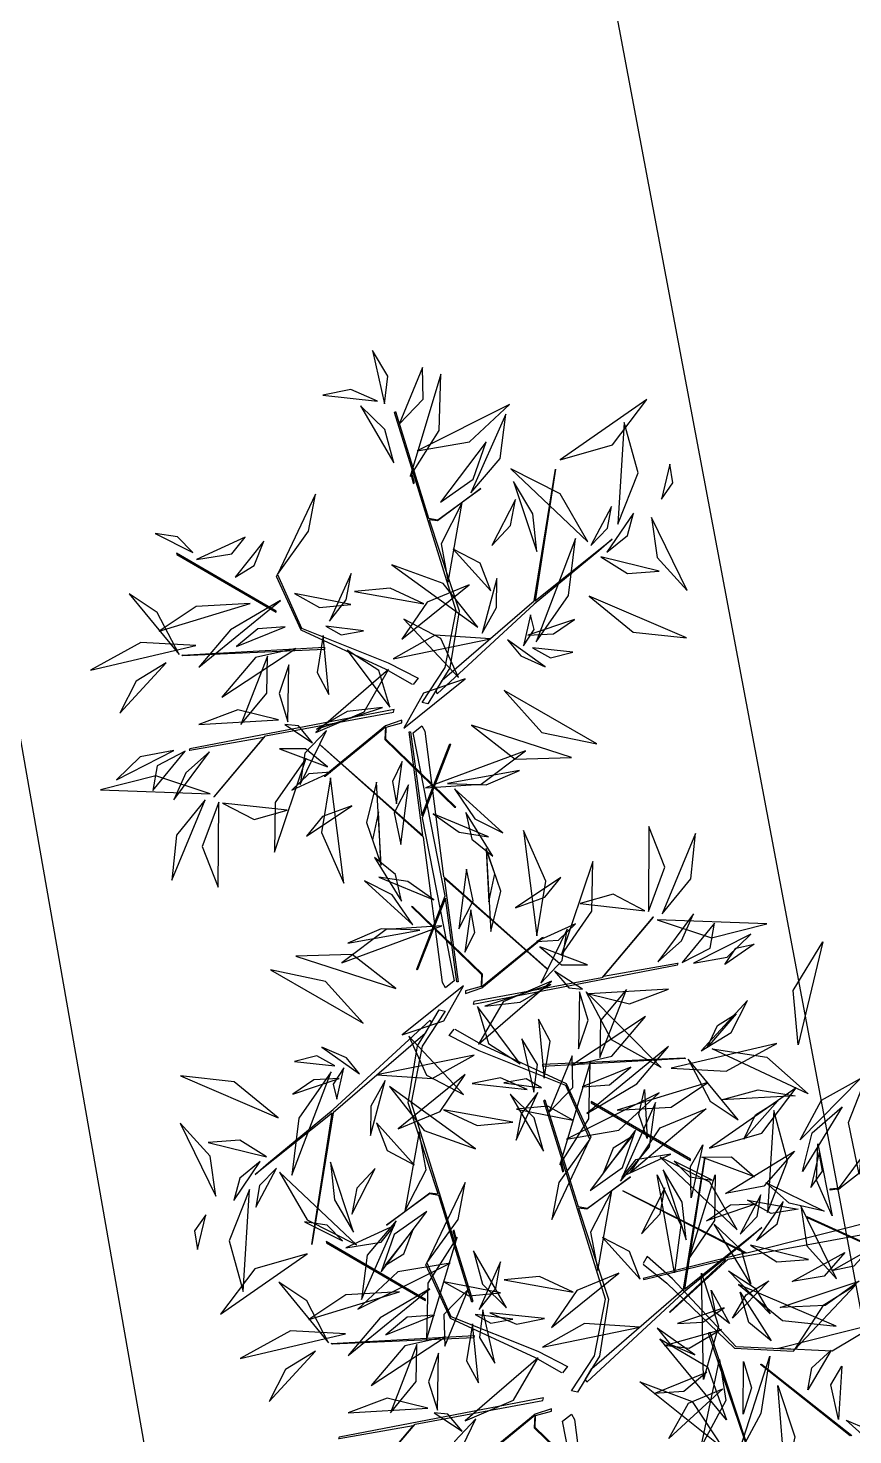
# Model space of a CAD drawing. Header units: centimetres. Extents: x 197412 to 267601, y -375791 to -305433.
# Drawn here: x 202005 to 203506, y -330921 to -328362 of the extents above; entities that cross this region are included whole.
import ezdxf

# ---------------------------------------------------------------- set-up
doc = ezdxf.new("R2010")
doc.units = ezdxf.units.CM
doc.layers.add('3-BAT C-Niveau 0', color=250, linetype='Continuous')

# ---------------------------------------------------------------- blocks, each defined once
blk = doc.blocks.new('Groupe-252-1')
at = {"linetype": 'Continuous', "flags": 128}
for points in [[(12028.05, -45758.34), (12032.22, -45751.97), (12034.22, -45741.69), (12023, -45705.59), (12023.17, -45705.38), (12029.21, -45724.83), (12030.92, -45725.11), (12038.73, -45719.42), (12030.83, -45725.27), (12029.32, -45725.12), (12034.76, -45741.64), (12033.09, -45752.04), (12031.7, -45754.26), (12048.4, -45739.82), (12052.29, -45715.88), (12048.6, -45739.82), (12062.62, -45728.63), (12060.2, -45730.73), (12048.4, -45740.46), (12030.79, -45756.74), (12030.59, -45756.23), (12031.7, -45754.26), (12029.11, -45758.57)], [(12001.48, -45741.89), (12001.48, -45741.7), (11983.39, -45731.18), (11983.43, -45731.44)], [(11984.54, -45749.83), (11984.32, -45749.71), (12010.3, -45748.29), (12010.28, -45748.68)], [(12024.36, -45761.58), (12021.4, -45762.59), (12010.23, -45771.75), (12010.41, -45771.72), (12021.36, -45762.77), (12021.26, -45765.08), (12033.92, -45777.36), (12034.19, -45777.4), (12021.44, -45765), (12021.5, -45762.82), (12024.36, -45762.06)], [(12009.51, -45766.01), (12028.2, -45782.55), (12025.69, -45763.66), (12025.93, -45763.68), (12027.99, -45778.9), (12033.11, -45765.83), (12033.2, -45765.99), (12028.05, -45779.33), (12033.88, -45809), (12032.27, -45810.27), (12031.72, -45809.3), (12028.31, -45782.85), (12009.68, -45766.2)], [(12050.77, -45806.82), (12032.07, -45790.28), (12034.59, -45809.18), (12034.35, -45809.16), (12032.29, -45793.93), (12027.16, -45807.01), (12027.07, -45806.84), (12032.23, -45793.51), (12026.4, -45763.83), (12028.01, -45762.57), (12028.56, -45763.54), (12031.96, -45789.99), (12050.59, -45806.63)], [(12035.92, -45811.25), (12038.88, -45810.25), (12050.04, -45801.09), (12049.87, -45801.12), (12038.91, -45810.07), (12039.02, -45807.76), (12026.36, -45795.48), (12026.09, -45795.44), (12038.84, -45807.84), (12038.78, -45810.02), (12035.91, -45810.78)], [(12032.22, -45814.5), (12028.06, -45820.86), (12026.06, -45831.15), (12037.28, -45867.25), (12037.11, -45867.45), (12031.06, -45848), (12029.36, -45847.73), (12021.54, -45853.41), (12029.45, -45847.56), (12030.95, -45847.72), (12025.52, -45831.19), (12027.19, -45820.8), (12028.57, -45818.57), (12011.88, -45833.01), (12007.99, -45856.96), (12011.68, -45833.02), (11997.66, -45844.21), (12000.08, -45842.1), (12011.88, -45832.38), (12029.49, -45816.1), (12029.68, -45816.6), (12028.57, -45818.57), (12031.16, -45814.27)], [(12075.73, -45823.01), (12075.96, -45823.13), (12049.98, -45824.55), (12050, -45824.16)], [(12055.24, -45883.56), (12059.41, -45877.19), (12061.41, -45866.91), (12050.19, -45830.81), (12050.36, -45830.6), (12056.4, -45850.05), (12058.11, -45850.33), (12065.92, -45844.64), (12058.02, -45850.5), (12056.51, -45850.34), (12061.95, -45866.86), (12060.28, -45877.26), (12058.89, -45879.48), (12075.59, -45865.04), (12079.48, -45841.1), (12075.79, -45865.04), (12089.81, -45853.85), (12087.39, -45855.95), (12075.59, -45865.68), (12057.98, -45881.96), (12057.78, -45881.45), (12058.89, -45879.48), (12056.3, -45883.79)], [(12058.8, -45830.95), (12058.79, -45831.14), (12076.88, -45841.66), (12076.85, -45841.39)], [(12028.67, -45867.11), (12028.67, -45866.92), (12010.58, -45856.4), (12010.62, -45856.66)], [(12011.73, -45875.05), (12011.51, -45874.93), (12037.49, -45873.51), (12037.47, -45873.9)], [(12051.55, -45886.81), (12048.59, -45887.81), (12037.42, -45896.97), (12037.6, -45896.94), (12048.55, -45887.99), (12048.45, -45890.3), (12061.11, -45902.58), (12061.38, -45902.62), (12048.63, -45890.22), (12048.69, -45888.04), (12051.55, -45887.28)], [(12077.96, -45932.04), (12059.26, -45915.5), (12061.78, -45934.4), (12061.54, -45934.38), (12059.48, -45919.15), (12054.35, -45932.23), (12054.26, -45932.06), (12059.42, -45918.73), (12053.59, -45889.05), (12055.2, -45887.79), (12055.75, -45888.76), (12059.15, -45915.21), (12077.78, -45931.86)]]:
    blk.add_lwpolyline(points, close=True, dxfattribs=at)
for points in [[(12026.29, -45755.09), (12021.5, -45752.35), (12006.02, -45745.2), (12001.55, -45735.41), (12001.72, -45735.06), (12006.09, -45744.81), (12021.87, -45751.11), (12027.31, -45753.92), (12026.39, -45755.04)], [(11985.77, -45767), (11999.25, -45764.64), (11990.13, -45775.47), (11990.27, -45775.41), (11999.56, -45764.43), (12022.83, -45760.08), (12022.95, -45759.63), (11985.78, -45766.78), (11985.67, -45767.02), (11985.74, -45767.01)], [(12074.5, -45805.84), (12061.02, -45808.19), (12070.15, -45797.37), (12070.01, -45797.42), (12060.71, -45808.41), (12037.45, -45812.76), (12037.32, -45813.2), (12074.49, -45806.06), (12074.61, -45805.82), (12074.54, -45805.83)], [(12033.98, -45817.74), (12038.77, -45820.48), (12054.25, -45827.63), (12058.73, -45837.43), (12058.55, -45837.77), (12054.19, -45828.03), (12038.41, -45821.73), (12032.97, -45818.92), (12033.88, -45817.79)], [(12053.48, -45880.31), (12048.69, -45877.57), (12033.21, -45870.43), (12028.74, -45860.63), (12028.91, -45860.29), (12033.28, -45870.03), (12049.06, -45876.33), (12054.5, -45879.14), (12053.58, -45880.26)], [(12012.96, -45892.22), (12026.44, -45889.87), (12017.32, -45900.69), (12017.46, -45900.63), (12026.75, -45889.65), (12050.02, -45885.3), (12050.14, -45884.86), (12012.97, -45892), (12012.86, -45892.24), (12012.93, -45892.23)]]:
    blk.add_lwpolyline(points, dxfattribs=at)
at = {"linetype": 'Continuous'}
for points in [[(12021.18, -45703.99, -183.73), (12021.82, -45699, -181.29), (12019, -45694.31, -179.52), (12019, -45694.31, -179.52), (12021.18, -45703.99, -183.73)], [(12023.89, -45707.7, -194.21), (12028.26, -45703.16, -192.81), (12028.12, -45697.41, -190.06), (12028.12, -45697.41, -190.06), (12023.89, -45707.7, -194.21)], [(12023.89, -45707.7, -194.21), (12028.26, -45703.16, -192.81), (12028.12, -45697.41, -190.06), (12028.12, -45697.41, -190.06), (12023.89, -45707.7, -194.21)], [(12025.89, -45717.24, -206.43), (12031.16, -45708.83, -204.4), (12031.43, -45698.58, -204.36), (12031.43, -45698.58, -204.36), (12025.89, -45717.24, -206.43)], [(12025.89, -45717.24, -206.43), (12031.16, -45708.83, -204.4), (12031.43, -45698.58, -204.36), (12031.43, -45698.58, -204.36), (12025.89, -45717.24, -206.43)], [(12019.93, -45703.5, -183.47), (12015.09, -45701.42, -183.7), (12009.98, -45702.44, -184.07), (12009.98, -45702.44, -184.07), (12019.93, -45703.5, -183.47)], [(12019.93, -45703.5, -183.47), (12015.09, -45701.42, -183.7), (12009.98, -45702.44, -184.07), (12009.98, -45702.44, -184.07), (12019.93, -45703.5, -183.47)], [(12053.13, -45714.2, -215.07), (12062.65, -45711.47, -213.8), (12068.9, -45703.2, -214.42), (12068.9, -45703.2, -214.42), (12053.13, -45714.2, -215.07)], [(12022.9, -45714.73, -199.98), (12021.24, -45708.69, -200.36), (12016.86, -45704.38, -199.46), (12016.86, -45704.38, -199.46), (12022.9, -45714.73, -199.98)], [(12027.14, -45712.53, -194.97), (12036.64, -45710.9, -192.57), (12043.95, -45704.1, -191.31), (12043.95, -45704.1, -191.31), (12027.14, -45712.53, -194.97)], [(12036.93, -45720.21, -201.48), (12042.22, -45713.96, -202.35), (12043.29, -45705.91, -201.76), (12043.29, -45705.91, -201.76), (12036.93, -45720.21, -201.48)], [(12063.66, -45725.88, -228.35), (12067.33, -45716.58, -229.1), (12064.8, -45707.37, -232.12), (12064.8, -45707.37, -232.12), (12063.66, -45725.88, -228.35)], [(12031.4, -45721.9, -207.16), (12037.32, -45717.72, -205.48), (12039.67, -45710.91, -203.83), (12039.67, -45710.91, -203.83), (12031.4, -45721.9, -207.16)], [(12031.4, -45721.9, -207.16), (12037.32, -45717.72, -205.48), (12039.67, -45710.91, -203.83), (12039.67, -45710.91, -203.83), (12031.4, -45721.9, -207.16)], [(12058.16, -45729.08, -228.97), (12053.16, -45720.36, -227.8), (12044.15, -45715.84, -227.09), (12044.15, -45715.84, -227.09), (12058.16, -45729.08, -228.97)], [(12071.58, -45721.32, -211.21), (12073.65, -45718.37, -209.03), (12073.07, -45714.98, -206.71), (12073.07, -45714.98, -206.71), (12071.58, -45721.32, -211.21)], [(12071.58, -45721.32, -211.21), (12073.65, -45718.37, -209.03), (12073.07, -45714.98, -206.71), (12073.07, -45714.98, -206.71), (12071.58, -45721.32, -211.21)], [(12026.4, -45718.48, -203.84), (12026.63, -45718.38, -203.87), (12026.18, -45716.7, -202.04), (12025.96, -45716.8, -202.02), (12026.4, -45718.48, -203.84)], [(12048.89, -45730.87, -196.26), (12048.16, -45724, -195.05), (12044.68, -45718.15, -196.39), (12044.68, -45718.15, -196.39), (12048.89, -45730.87, -196.26)], [(12001.72, -45735.06, -197.23), (12007.39, -45727.19, -194.28), (12008.66, -45720.45, -188.42), (12008.66, -45720.45, -188.42), (12001.72, -45735.06, -197.23)], [(12040.75, -45729.75, -195.33), (12044.13, -45726.14, -195.1), (12045.01, -45721.42, -194.26), (12045.01, -45721.42, -194.26), (12040.75, -45729.75, -195.33)], [(12035.35, -45721.96, -188.89), (12031.49, -45729.46, -185.79), (12032.79, -45736.42, -181.22), (12032.79, -45736.42, -181.22), (12035.35, -45721.96, -188.89)], [(12058.7, -45729.8, -229.3), (12061.79, -45726.61, -228.25), (12062.48, -45722.67, -226.49), (12062.48, -45722.67, -226.49), (12058.7, -45729.8, -229.3)], [(12061.66, -45731.01, -232.75), (12065.41, -45727.95, -233.5), (12066.5, -45723.9, -235.42), (12066.5, -45723.9, -235.42), (12061.66, -45731.01, -232.75)], [(12069.75, -45724.71, -212.86), (12070.82, -45731.98, -209.91), (12076.23, -45737.94, -208.14), (12076.23, -45737.94, -208.14), (12069.75, -45724.71, -212.86)], [(12069.75, -45724.71, -212.86), (12070.82, -45731.98, -209.91), (12076.23, -45737.94, -208.14), (12076.23, -45737.94, -208.14), (12069.75, -45724.71, -212.86)], [(11986.36, -45731.08, -211.6), (11983.56, -45728.19, -211.07), (11979.46, -45727.61, -211.1), (11979.46, -45727.61, -211.1), (11986.36, -45731.08, -211.6)], [(11987, -45732.32, -202.5), (11993.4, -45731.3, -200.11), (11995.83, -45728.24, -195.35), (11995.83, -45728.24, -195.35), (11987, -45732.32, -202.5)], [(11994.05, -45735.55, -218.46), (11997.51, -45733.4, -216.39), (11999.24, -45728.96, -215.43), (11999.24, -45728.96, -215.43), (11994.05, -45735.55, -218.46)], [(12048.79, -45747.32, -212.64), (12054.64, -45738.87, -211.07), (12055.95, -45728.53, -212.06), (12055.95, -45728.53, -212.06), (12048.79, -45747.32, -212.64)], [(12048.79, -45747.32, -212.64), (12054.64, -45738.87, -211.07), (12055.95, -45728.53, -212.06), (12055.95, -45728.53, -212.06), (12048.79, -45747.32, -212.64)], [(12040.51, -45738.05, -184.69), (12038.59, -45732.98, -183.17), (12033.68, -45730.42, -181.63), (12033.68, -45730.42, -181.63), (12040.51, -45738.05, -184.69)], [(12038.15, -45744.65, -204.31), (12031.85, -45736.66, -204.16), (12022.52, -45733.3, -202.67), (12022.52, -45733.3, -202.67), (12038.15, -45744.65, -204.31)], [(12060.57, -45731.83, -232.48), (12065.37, -45734.89, -232.45), (12071.14, -45734.43, -231.83), (12071.14, -45734.43, -231.83), (12060.57, -45731.83, -232.48)], [(12011.21, -45743.53, -202.12), (12014.25, -45739.69, -201.54), (12015.11, -45734.9, -202.14), (12015.11, -45734.9, -202.14), (12011.21, -45743.53, -202.12)], [(12038.95, -45745.74, -204.62), (12041.58, -45741.05, -205.07), (12041.65, -45735.75, -204.23), (12041.65, -45735.75, -204.23), (12038.95, -45745.74, -204.62)], [(11983.82, -45749.62, -214.21), (11979.86, -45741.95, -211.43), (11974.78, -45738.56, -206.15), (11974.78, -45738.56, -206.15), (11983.82, -45749.62, -214.21)], [(12004.8, -45738.51, -199.77), (12009.37, -45741.07, -197.57), (12015.08, -45740.49, -196.35), (12015.08, -45740.49, -196.35), (12004.8, -45738.51, -199.77)], [(12028.33, -45740.38, -185.42), (12022.23, -45737.52, -185.31), (12015.76, -45738.16, -184.01), (12015.76, -45738.16, -184.01), (12028.33, -45740.38, -185.42)], [(12036.61, -45736.94, -205.3), (12028.97, -45740.09, -204.92), (12024.37, -45746.8, -203.9), (12024.37, -45746.8, -203.9), (12036.61, -45736.94, -205.3)], [(12058.4, -45738.97, -223.66), (12066.42, -45745.52, -222.36), (12076.16, -45746.59, -219.58), (12076.16, -45746.59, -219.58), (12058.4, -45738.97, -223.66)], [(11996.76, -45740.35, -221.24), (11986.96, -45740.86, -218.96), (11980.23, -45745.36, -214.31), (11980.23, -45745.36, -214.31), (11996.76, -45740.35, -221.24)], [(12002.28, -45739.76, -210.1), (11993.2, -45745.09, -209.96), (11987.42, -45751.89, -205.95), (11987.42, -45751.89, -205.95), (12002.28, -45739.76, -210.1)], [(12010.51, -45744.43, -202.35), (12013.32, -45746.01, -200.21), (12017.37, -45745.3, -199.09), (12017.37, -45745.3, -199.09), (12010.51, -45744.43, -202.35)], [(12034.64, -45753.77, -217.22), (12031.45, -45746.69, -219.34), (12024.74, -45743.16, -221.55), (12024.74, -45743.16, -221.55), (12034.64, -45753.77, -217.22)], [(12046.49, -45748.04, -212.09), (12048.41, -45745.05, -209.87), (12047.77, -45742.36, -207.1), (12047.77, -45742.36, -207.1), (12046.49, -45748.04, -212.09)], [(12046.49, -45748.04, -212.09), (12048.41, -45745.05, -209.87), (12047.77, -45742.36, -207.1), (12047.77, -45742.36, -207.1), (12046.49, -45748.04, -212.09)], [(12047.3, -45746.07, -172.05), (12051.93, -45745.86, -171.7), (12055.77, -45743.24, -172.02), (12055.77, -45743.24, -172.02), (12047.3, -45746.07, -172.05)], [(12047.3, -45746.07, -172.05), (12051.93, -45745.86, -171.7), (12055.77, -45743.24, -172.02), (12055.77, -45743.24, -172.02), (12047.3, -45746.07, -172.05)], [(12003.12, -45744.56, -207.72), (11998.15, -45744.94, -206.62), (11994.25, -45748.14, -205.86), (11994.25, -45748.14, -205.86), (12003.12, -45744.56, -207.72)], [(12010.04, -45746.14, -198.87), (12008.94, -45752.87, -195.41), (12011.08, -45756.88, -190.33), (12011.08, -45756.88, -190.33), (12010.04, -45746.14, -198.87)], [(12040.47, -45746.77, -176.08), (12030.39, -45746.1, -174.79), (12022.75, -45750.37, -170.69), (12022.75, -45750.37, -170.69), (12040.47, -45746.77, -176.08)], [(12043.6, -45746.96, -171.59), (12045.99, -45749.87, -169.03), (12050.44, -45751.82, -167.96), (12050.44, -45751.82, -167.96), (12043.6, -45746.96, -171.59)], [(11986.91, -45747.99, -223.19), (11976.9, -45747.43, -225.59), (11967.73, -45752.45, -225.79), (11967.73, -45752.45, -225.79), (11986.91, -45747.99, -223.19)], [(11986.91, -45747.99, -223.19), (11976.9, -45747.43, -225.59), (11967.73, -45752.45, -225.79), (11967.73, -45752.45, -225.79), (11986.91, -45747.99, -223.19)], [(12005.08, -45748.49, -233.25), (11997.71, -45750.16, -238.65), (11991.59, -45757.38, -241.93), (11991.59, -45757.38, -241.93), (12005.08, -45748.49, -233.25)], [(12022.18, -45759.18, -200.73), (12020.16, -45752.49, -197.34), (12014.38, -45748.79, -193.77), (12014.38, -45748.79, -193.77), (12022.18, -45759.18, -200.73)], [(12022.18, -45759.18, -200.73), (12020.16, -45752.49, -197.34), (12014.38, -45748.79, -193.77), (12014.38, -45748.79, -193.77), (12022.18, -45759.18, -200.73)], [(12048.14, -45748.38, -213.12), (12051.38, -45750.23, -210.71), (12055.43, -45749.18, -208.62), (12055.43, -45749.18, -208.62), (12048.14, -45748.38, -213.12)], [(12048.14, -45748.38, -213.12), (12051.38, -45750.23, -210.71), (12055.43, -45749.18, -208.62), (12055.43, -45749.18, -208.62), (12048.14, -45748.38, -213.12)], [(11981.47, -45751.1, -215.73), (11976, -45754.46, -216.78), (11973.06, -45760.28, -215.22), (11973.06, -45760.28, -215.22), (11981.47, -45751.1, -215.73)], [(11981.47, -45751.1, -215.73), (11976, -45754.46, -216.78), (11973.06, -45760.28, -215.22), (11973.06, -45760.28, -215.22), (11981.47, -45751.1, -215.73)], [(11995.07, -45762.32, -189.87), (11999.77, -45756.66, -186.93), (11999.89, -45749.89, -183.27), (11999.89, -45749.89, -183.27), (11995.07, -45762.32, -189.87)], [(12003.81, -45751.5, -229.03), (12002.02, -45756.69, -227.48), (12003.64, -45761.83, -225.66), (12003.64, -45761.83, -225.66), (12003.81, -45751.5, -229.03)], [(12008.71, -45763.77, -178.9), (12017.48, -45760.06, -176.01), (12021.95, -45752.34, -172.29), (12021.95, -45752.34, -172.29), (12008.71, -45763.77, -178.9)], [(12008.71, -45763.77, -178.9), (12017.48, -45760.06, -176.01), (12021.95, -45752.34, -172.29), (12021.95, -45752.34, -172.29), (12008.71, -45763.77, -178.9)], [(12035.87, -45754.02, -210.57), (12028.29, -45756.61, -206.9), (12024.7, -45762.98, -202.54), (12024.7, -45762.98, -202.54), (12035.87, -45754.02, -210.57)], [(12042.95, -45756.18, -220.09), (12049.82, -45763.77, -220.53), (12059.84, -45765.87, -219.34), (12059.84, -45765.87, -219.34), (12042.95, -45756.18, -220.09)], [(12001.89, -45761.48, -200.41), (11994.5, -45759.7, -200.32), (11987.43, -45762.33, -200.54), (11987.43, -45762.33, -200.54), (12001.89, -45761.48, -200.41)], [(12020.83, -45759.25, -200.44), (12014.41, -45759.96, -199.26), (12008.8, -45763.2, -200.49), (12008.8, -45763.2, -200.49), (12020.83, -45759.25, -200.44)], [(12008.12, -45765.65, -177.75), (12005.54, -45762.61, -175.38), (12003.06, -45762.35, -172.12), (12003.06, -45762.35, -172.12), (12008.12, -45765.65, -177.75)], [(12037.01, -45762.47, -220.85), (12044.94, -45768.62, -221.31), (12055.19, -45768.34, -222.56), (12055.19, -45768.34, -222.56), (12037.01, -45762.47, -220.85)], [(12010.62, -45763.44, -207.06), (12006.73, -45767.56, -208.24), (12005.87, -45773.27, -209.24), (12005.87, -45773.27, -209.24), (12010.62, -45763.44, -207.06)], [(11982.88, -45767.06, -174.84), (11976.75, -45768.2, -175.45), (11972.44, -45772.38, -176.76), (11972.44, -45772.38, -176.76), (11982.88, -45767.06, -174.84)], [(11984.95, -45767.18, -174.58), (11979.86, -45769.83, -172.2), (11979.04, -45774.33, -168.43), (11979.04, -45774.33, -168.43), (11984.95, -45767.18, -174.58)], [(11989.36, -45767.3, -186.97), (11985.05, -45771.15, -187.38), (11982.88, -45776.04, -185.5), (11982.88, -45776.04, -185.5), (11989.36, -45767.3, -186.97)], [(12010.81, -45770.05, -215.21), (12006.85, -45766.78, -213.09), (12002.12, -45766.78, -210.46), (12002.12, -45766.78, -210.46), (12010.81, -45770.05, -215.21)], [(12028.67, -45773.85, -225.36), (12038.78, -45773.22, -224.7), (12046.82, -45767.14, -224), (12046.82, -45767.14, -224), (12028.67, -45773.85, -225.36)], [(12006.95, -45768.47, -207.25), (12001.33, -45776.52, -205.29), (12001.16, -45785.59, -201.98), (12001.16, -45785.59, -201.98), (12006.95, -45768.47, -207.25)], [(12024.44, -45769.09, -197.01), (12022.67, -45772.68, -196.39), (12023.37, -45776.76, -196.61), (12023.37, -45776.76, -196.61), (12024.44, -45769.09, -197.01)], [(11989.49, -45774.97, -186.41), (11979.62, -45771.67, -187.61), (11969.52, -45774.23, -186.97), (11969.52, -45774.23, -186.97), (11989.49, -45774.97, -186.41)], [(12011.46, -45771.04, -179.83), (12007.41, -45771.29, -178.67), (12004.32, -45774.26, -177.99), (12004.32, -45774.26, -177.99), (12011.46, -45771.04, -179.83)], [(12011.37, -45772.03, -179.52), (12009.71, -45782.01, -178.73), (12013.82, -45791.19, -177.91), (12013.82, -45791.19, -177.91), (12011.37, -45772.03, -179.52)], [(12032.65, -45773.06, -183.78), (12039.69, -45773.34, -183.14), (12045.74, -45770.7, -184.94), (12045.74, -45770.7, -184.94), (12032.65, -45773.06, -183.78)], [(12019.75, -45772.81, -247.3), (12017.92, -45780.17, -244.69), (12020.57, -45787.93, -243.35), (12020.57, -45787.93, -243.35), (12019.75, -45772.81, -247.3)], [(12019.75, -45772.81, -247.3), (12017.92, -45780.17, -244.69), (12020.57, -45787.93, -243.35), (12020.57, -45787.93, -243.35), (12019.75, -45772.81, -247.3)], [(12025.57, -45773.31, -186.16), (12022.93, -45778.44, -185.75), (12024.14, -45784.18, -185.13), (12024.14, -45784.18, -185.13), (12025.57, -45773.31, -186.16)], [(12033.92, -45774.07, -176.88), (12037.65, -45779.49, -176.9), (12042.7, -45782.04, -174.04), (12042.7, -45782.04, -174.04), (12033.92, -45774.07, -176.88)], [(11988.58, -45776.06, -186.4), (11983.34, -45782.45, -186.75), (11982.5, -45790.65, -187), (11982.5, -45790.65, -187), (11988.58, -45776.06, -186.4)], [(11991.04, -45776.47, -182.25), (11988.06, -45784.54, -178.08), (11990.97, -45791.93, -173.29), (11990.97, -45791.93, -173.29), (11991.04, -45776.47, -182.25)], [(11991.73, -45776.63, -181.99), (11997.47, -45779.63, -181.12), (12003.47, -45777.9, -179.03), (12003.47, -45777.9, -179.03), (11991.73, -45776.63, -181.99)], [(12015.23, -45777.14, -210.84), (12009.9, -45779.1, -209.98), (12007.01, -45782.64, -207.2), (12007.01, -45782.64, -207.2), (12015.23, -45777.14, -210.84)], [(12020.12, -45778.21, -223.21), (12019.03, -45783.31, -222.61), (12020.56, -45787.74, -220.88), (12020.56, -45787.74, -220.88), (12020.12, -45778.21, -223.21)], [(12020.12, -45778.21, -223.21), (12019.03, -45783.31, -222.61), (12020.56, -45787.74, -220.88), (12020.56, -45787.74, -220.88), (12020.12, -45778.21, -223.21)], [(12030.08, -45778.62, -228.81), (12034.81, -45781.94, -229.15), (12040.13, -45782.75, -227.32), (12040.13, -45782.75, -227.32), (12030.08, -45778.62, -228.81)], [(12036, -45778.37, -161.32), (12037.09, -45783.2, -161.24), (12040.9, -45786.31, -160.95), (12040.9, -45786.31, -160.95), (12036, -45778.37, -161.32)], [(12048.91, -45800.81, -179.52), (12050.57, -45790.83, -178.73), (12046.46, -45781.64, -177.91), (12046.46, -45781.64, -177.91), (12048.91, -45800.81, -179.52)], [(12069.24, -45796.37, -182.25), (12072.21, -45788.29, -178.08), (12069.3, -45780.91, -173.29), (12069.3, -45780.91, -173.29), (12069.24, -45796.37, -182.25)], [(12071.69, -45796.78, -186.4), (12076.94, -45790.39, -186.75), (12077.78, -45782.19, -187), (12077.78, -45782.19, -187), (12071.69, -45796.78, -186.4)], [(12040.53, -45800.02, -247.3), (12042.36, -45792.66, -244.69), (12039.71, -45784.9, -243.35), (12039.71, -45784.9, -243.35), (12040.53, -45800.02, -247.3)], [(12040.53, -45800.02, -247.3), (12042.36, -45792.66, -244.69), (12039.71, -45784.9, -243.35), (12039.71, -45784.9, -243.35), (12040.53, -45800.02, -247.3)], [(12040.15, -45794.62, -223.21), (12041.25, -45789.52, -222.61), (12039.72, -45785.09, -220.88), (12039.72, -45785.09, -220.88), (12040.15, -45794.62, -223.21)], [(12040.15, -45794.62, -223.21), (12041.25, -45789.52, -222.61), (12039.72, -45785.09, -220.88), (12039.72, -45785.09, -220.88), (12040.15, -45794.62, -223.21)], [(12024.28, -45794.46, -161.32), (12023.19, -45789.64, -161.24), (12019.37, -45786.53, -160.95), (12019.37, -45786.53, -160.95), (12024.28, -45794.46, -161.32)], [(12053.33, -45804.37, -207.25), (12058.94, -45796.31, -205.29), (12059.11, -45787.24, -201.98), (12059.11, -45787.24, -201.98), (12053.33, -45804.37, -207.25)], [(12030.2, -45794.21, -228.81), (12025.47, -45790.89, -229.15), (12020.15, -45790.09, -227.32), (12020.15, -45790.09, -227.32), (12030.2, -45794.21, -228.81)], [(12034.71, -45799.53, -186.16), (12037.35, -45794.4, -185.75), (12036.14, -45788.66, -185.13), (12036.14, -45788.66, -185.13), (12034.71, -45799.53, -186.16)], [(12045.04, -45795.69, -210.84), (12050.38, -45793.74, -209.98), (12053.26, -45790.19, -207.2), (12053.26, -45790.19, -207.2), (12045.04, -45795.69, -210.84)], [(12026.35, -45798.77, -176.88), (12022.62, -45793.35, -176.9), (12017.58, -45790.8, -174.04), (12017.58, -45790.8, -174.04), (12026.35, -45798.77, -176.88)], [(12068.54, -45796.21, -181.99), (12062.81, -45793.21, -181.12), (12056.81, -45794.93, -179.03), (12056.81, -45794.93, -179.03), (12068.54, -45796.21, -181.99)], [(12035.84, -45803.75, -197.01), (12037.61, -45800.15, -196.39), (12036.91, -45796.08, -196.61), (12036.91, -45796.08, -196.61), (12035.84, -45803.75, -197.01)], [(12070.79, -45797.87, -186.41), (12080.66, -45801.17, -187.61), (12090.76, -45798.6, -186.97), (12090.76, -45798.6, -186.97), (12070.79, -45797.87, -186.41)], [(12070.92, -45805.53, -186.97), (12075.22, -45801.68, -187.38), (12077.4, -45796.8, -185.5), (12077.4, -45796.8, -185.5), (12070.92, -45805.53, -186.97)], [(12031.61, -45798.99, -225.36), (12021.49, -45799.62, -224.7), (12013.46, -45805.7, -224), (12013.46, -45805.7, -224), (12031.61, -45798.99, -225.36)], [(12027.63, -45799.78, -183.78), (12020.59, -45799.49, -183.14), (12014.53, -45802.14, -184.94), (12014.53, -45802.14, -184.94), (12027.63, -45799.78, -183.78)], [(12048.82, -45801.8, -179.83), (12052.87, -45801.55, -178.67), (12055.96, -45798.58, -177.99), (12055.96, -45798.58, -177.99), (12048.82, -45801.8, -179.83)], [(12049.66, -45809.39, -207.06), (12053.54, -45805.28, -208.24), (12054.4, -45799.57, -209.24), (12054.4, -45799.57, -209.24), (12049.66, -45809.39, -207.06)], [(12075.33, -45805.65, -174.58), (12080.42, -45803, -172.2), (12081.23, -45798.51, -168.43), (12081.23, -45798.51, -168.43), (12075.33, -45805.65, -174.58)], [(12077.4, -45805.78, -174.84), (12083.52, -45804.64, -175.45), (12087.84, -45800.46, -176.76), (12087.84, -45800.46, -176.76), (12077.4, -45805.78, -174.84)], [(12049.47, -45802.79, -215.21), (12053.42, -45806.05, -213.09), (12058.15, -45806.06, -210.46), (12058.15, -45806.06, -210.46), (12049.47, -45802.79, -215.21)], [(12023.26, -45810.37, -220.85), (12015.34, -45804.21, -221.31), (12005.09, -45804.5, -222.56), (12005.09, -45804.5, -222.56), (12023.26, -45810.37, -220.85)], [(12017.33, -45816.66, -220.09), (12010.46, -45809.07, -220.53), (12000.44, -45806.96, -219.34), (12000.44, -45806.96, -219.34), (12017.33, -45816.66, -220.09)], [(12052.15, -45807.19, -177.75), (12054.74, -45810.23, -175.38), (12057.22, -45810.48, -172.12), (12057.22, -45810.48, -172.12), (12052.15, -45807.19, -177.75)], [(12024.41, -45818.81, -210.57), (12031.98, -45816.23, -206.9), (12035.58, -45809.86, -202.54), (12035.58, -45809.86, -202.54), (12024.41, -45818.81, -210.57)], [(12051.57, -45809.06, -178.9), (12042.8, -45812.77, -176.01), (12038.32, -45820.5, -172.29), (12038.32, -45820.5, -172.29), (12051.57, -45809.06, -178.9)], [(12051.57, -45809.06, -178.9), (12042.8, -45812.77, -176.01), (12038.32, -45820.5, -172.29), (12038.32, -45820.5, -172.29), (12051.57, -45809.06, -178.9)], [(12039.45, -45813.58, -200.44), (12045.87, -45812.88, -199.26), (12051.48, -45809.64, -200.49), (12051.48, -45809.64, -200.49), (12039.45, -45813.58, -200.44)], [(12056.46, -45821.34, -229.03), (12058.25, -45816.15, -227.48), (12056.64, -45811, -225.66), (12056.64, -45811, -225.66), (12056.46, -45821.34, -229.03)], [(12058.39, -45811.35, -200.41), (12065.78, -45813.13, -200.32), (12072.84, -45810.5, -200.54), (12072.84, -45810.5, -200.54), (12058.39, -45811.35, -200.41)], [(12065.2, -45810.52, -189.87), (12060.51, -45816.17, -186.93), (12060.39, -45822.94, -183.27), (12060.39, -45822.94, -183.27), (12065.2, -45810.52, -189.87)], [(12038.1, -45813.65, -200.73), (12040.12, -45820.35, -197.34), (12045.9, -45824.05, -193.77), (12045.9, -45824.05, -193.77), (12038.1, -45813.65, -200.73)], [(12038.1, -45813.65, -200.73), (12040.12, -45820.35, -197.34), (12045.9, -45824.05, -193.77), (12045.9, -45824.05, -193.77), (12038.1, -45813.65, -200.73)], [(12078.8, -45821.73, -215.73), (12084.28, -45818.38, -216.78), (12087.21, -45812.55, -215.22), (12087.21, -45812.55, -215.22), (12078.8, -45821.73, -215.73)], [(12078.8, -45821.73, -215.73), (12084.28, -45818.38, -216.78), (12087.21, -45812.55, -215.22), (12087.21, -45812.55, -215.22), (12078.8, -45821.73, -215.73)], [(12050.24, -45826.7, -198.87), (12051.34, -45819.96, -195.41), (12049.2, -45815.96, -190.33), (12049.2, -45815.96, -190.33), (12050.24, -45826.7, -198.87)], [(12055.2, -45824.35, -233.25), (12062.57, -45822.68, -238.65), (12068.69, -45815.46, -241.93), (12068.69, -45815.46, -241.93), (12055.2, -45824.35, -233.25)], [(12016.68, -45825.88, -171.59), (12014.29, -45822.97, -169.03), (12009.83, -45821.01, -167.96), (12009.83, -45821.01, -167.96), (12016.68, -45825.88, -171.59)], [(12025.64, -45819.06, -217.22), (12028.83, -45826.14, -219.34), (12035.54, -45829.68, -221.55), (12035.54, -45829.68, -221.55), (12025.64, -45819.06, -217.22)], [(12048.37, -45829.21, -183.73), (12049.01, -45824.22, -181.29), (12046.19, -45819.54, -179.52), (12046.19, -45819.54, -179.52), (12048.37, -45829.21, -183.73)], [(12057.99, -45833.08, -210.1), (12067.08, -45827.74, -209.96), (12072.86, -45820.94, -205.95), (12072.86, -45820.94, -205.95), (12057.99, -45833.08, -210.1)], [(12073.37, -45824.84, -223.19), (12083.37, -45825.41, -225.59), (12092.54, -45820.39, -225.79), (12092.54, -45820.39, -225.79), (12073.37, -45824.84, -223.19)], [(12073.37, -45824.84, -223.19), (12083.37, -45825.41, -225.59), (12092.54, -45820.39, -225.79), (12092.54, -45820.39, -225.79), (12073.37, -45824.84, -223.19)], [(12012.14, -45824.45, -213.12), (12008.9, -45822.61, -210.71), (12004.84, -45823.65, -208.62), (12004.84, -45823.65, -208.62), (12012.14, -45824.45, -213.12)], [(12012.14, -45824.45, -213.12), (12008.9, -45822.61, -210.71), (12004.84, -45823.65, -208.62), (12004.84, -45823.65, -208.62), (12012.14, -45824.45, -213.12)], [(12019.81, -45826.06, -176.08), (12029.89, -45826.73, -174.79), (12037.52, -45822.47, -170.69), (12037.52, -45822.47, -170.69), (12019.81, -45826.06, -176.08)], [(12051.08, -45832.92, -194.21), (12055.45, -45828.39, -192.81), (12055.31, -45822.63, -190.06), (12055.31, -45822.63, -190.06), (12051.08, -45832.92, -194.21)], [(12051.08, -45832.92, -194.21), (12055.45, -45828.39, -192.81), (12055.31, -45822.63, -190.06), (12055.31, -45822.63, -190.06), (12051.08, -45832.92, -194.21)], [(12053.08, -45842.46, -206.43), (12058.35, -45834.06, -204.4), (12058.62, -45823.8, -204.36), (12058.62, -45823.8, -204.36), (12053.08, -45842.46, -206.43)], [(12053.08, -45842.46, -206.43), (12058.35, -45834.06, -204.4), (12058.62, -45823.8, -204.36), (12058.62, -45823.8, -204.36), (12053.08, -45842.46, -206.43)], [(12076.46, -45823.21, -214.21), (12080.42, -45830.88, -211.43), (12085.5, -45834.27, -206.15), (12085.5, -45834.27, -206.15), (12076.46, -45823.21, -214.21)], [(12001.88, -45833.87, -223.66), (11993.86, -45827.32, -222.36), (11984.11, -45826.25, -219.58), (11984.11, -45826.25, -219.58), (12001.88, -45833.87, -223.66)], [(12011.49, -45825.51, -212.64), (12005.64, -45833.97, -211.07), (12004.33, -45844.3, -212.06), (12004.33, -45844.3, -212.06), (12011.49, -45825.51, -212.64)], [(12011.49, -45825.51, -212.64), (12005.64, -45833.97, -211.07), (12004.33, -45844.3, -212.06), (12004.33, -45844.3, -212.06), (12011.49, -45825.51, -212.64)], [(12013.79, -45824.79, -212.09), (12011.87, -45827.79, -209.87), (12012.5, -45830.47, -207.1), (12012.5, -45830.47, -207.1), (12013.79, -45824.79, -212.09)], [(12013.79, -45824.79, -212.09), (12011.87, -45827.79, -209.87), (12012.5, -45830.47, -207.1), (12012.5, -45830.47, -207.1), (12013.79, -45824.79, -212.09)], [(12023.67, -45835.9, -205.3), (12031.31, -45832.75, -204.92), (12035.9, -45826.03, -203.9), (12035.9, -45826.03, -203.9), (12023.67, -45835.9, -205.3)], [(12057.16, -45828.27, -207.72), (12062.12, -45827.89, -206.62), (12066.03, -45824.7, -205.86), (12066.03, -45824.7, -205.86), (12057.16, -45828.27, -207.72)], [(12012.98, -45826.77, -172.05), (12008.34, -45826.98, -171.7), (12004.51, -45829.6, -172.02), (12004.51, -45829.6, -172.02), (12012.98, -45826.77, -172.05)], [(12012.98, -45826.77, -172.05), (12008.34, -45826.98, -171.7), (12004.51, -45829.6, -172.02), (12004.51, -45829.6, -172.02), (12012.98, -45826.77, -172.05)], [(12021.32, -45827.1, -204.62), (12018.7, -45831.79, -205.07), (12018.63, -45837.09, -204.23), (12018.63, -45837.09, -204.23), (12021.32, -45827.1, -204.62)], [(12022.13, -45828.19, -204.31), (12028.43, -45836.18, -204.16), (12037.76, -45839.53, -202.67), (12037.76, -45839.53, -202.67), (12022.13, -45828.19, -204.31)], [(12047.12, -45828.72, -183.47), (12042.28, -45826.64, -183.7), (12037.17, -45827.66, -184.07), (12037.17, -45827.66, -184.07), (12047.12, -45828.72, -183.47)], [(12047.12, -45828.72, -183.47), (12042.28, -45826.64, -183.7), (12037.17, -45827.66, -184.07), (12037.17, -45827.66, -184.07), (12047.12, -45828.72, -183.47)], [(12049.77, -45828.41, -202.35), (12046.96, -45826.82, -200.21), (12042.91, -45827.53, -199.09), (12042.91, -45827.53, -199.09), (12049.77, -45828.41, -202.35)], [(12063.51, -45832.48, -221.24), (12073.32, -45831.98, -218.96), (12080.04, -45827.48, -214.31), (12080.04, -45827.48, -214.31), (12063.51, -45832.48, -221.24)], [(12080.32, -45839.43, -215.07), (12089.84, -45836.7, -213.8), (12096.09, -45828.42, -214.42), (12096.09, -45828.42, -214.42), (12080.32, -45839.43, -215.07)], [(12050.09, -45839.95, -199.98), (12048.43, -45833.91, -200.36), (12044.05, -45829.61, -199.46), (12044.05, -45829.61, -199.46), (12050.09, -45839.95, -199.98)], [(12049.07, -45829.31, -202.12), (12046.03, -45833.14, -201.54), (12045.17, -45837.94, -202.14), (12045.17, -45837.94, -202.14), (12049.07, -45829.31, -202.12)], [(12054.33, -45837.75, -194.97), (12063.83, -45836.13, -192.57), (12071.14, -45829.32, -191.31), (12071.14, -45829.32, -191.31), (12054.33, -45837.75, -194.97)], [(12064.12, -45845.44, -201.48), (12069.41, -45839.18, -202.35), (12070.48, -45831.13, -201.76), (12070.48, -45831.13, -201.76), (12064.12, -45845.44, -201.48)], [(12031.95, -45832.45, -185.42), (12038.05, -45835.31, -185.31), (12044.52, -45834.68, -184.01), (12044.52, -45834.68, -184.01), (12031.95, -45832.45, -185.42)], [(12055.47, -45834.32, -199.77), (12050.91, -45831.76, -197.57), (12045.2, -45832.34, -196.35), (12045.2, -45832.34, -196.35), (12055.47, -45834.32, -199.77)], [(12090.85, -45851.1, -228.35), (12094.52, -45841.8, -229.1), (12091.99, -45832.59, -232.12), (12091.99, -45832.59, -232.12), (12090.85, -45851.1, -228.35)], [(11990.53, -45848.12, -212.86), (11989.46, -45840.85, -209.91), (11984.05, -45834.89, -208.14), (11984.05, -45834.89, -208.14), (11990.53, -45848.12, -212.86)], [(11990.53, -45848.12, -212.86), (11989.46, -45840.85, -209.91), (11984.05, -45834.89, -208.14), (11984.05, -45834.89, -208.14), (11990.53, -45848.12, -212.86)], [(12019.77, -45834.79, -184.69), (12021.68, -45839.85, -183.17), (12026.6, -45842.42, -181.63), (12026.6, -45842.42, -181.63), (12019.77, -45834.79, -184.69)], [(12024.92, -45850.87, -188.89), (12028.79, -45843.37, -185.79), (12027.49, -45836.42, -181.22), (12027.49, -45836.42, -181.22), (12024.92, -45850.87, -188.89)], [(12058.59, -45847.12, -207.16), (12064.51, -45842.94, -205.48), (12066.86, -45836.13, -203.83), (12066.86, -45836.13, -203.83), (12058.59, -45847.12, -207.16)], [(12058.59, -45847.12, -207.16), (12064.51, -45842.94, -205.48), (12066.86, -45836.13, -203.83), (12066.86, -45836.13, -203.83), (12058.59, -45847.12, -207.16)], [(11999.71, -45841.01, -232.48), (11994.91, -45837.94, -232.45), (11989.14, -45838.41, -231.83), (11989.14, -45838.41, -231.83), (11999.71, -45841.01, -232.48)], [(12058.55, -45837.77, -197.23), (12052.88, -45845.65, -194.28), (12051.61, -45852.39, -188.42), (12051.61, -45852.39, -188.42), (12058.55, -45837.77, -197.23)], [(12066.23, -45837.28, -218.46), (12062.77, -45839.43, -216.39), (12061.04, -45843.87, -215.43), (12061.04, -45843.87, -215.43), (12066.23, -45837.28, -218.46)], [(12073.27, -45840.52, -202.5), (12066.88, -45841.54, -200.11), (12064.45, -45844.59, -195.35), (12064.45, -45844.59, -195.35), (12073.27, -45840.52, -202.5)], [(12085.35, -45854.3, -228.97), (12080.35, -45845.59, -227.8), (12071.34, -45841.06, -227.09), (12071.34, -45841.06, -227.09), (12085.35, -45854.3, -228.97)], [(12073.91, -45841.76, -211.6), (12076.72, -45844.65, -211.07), (12080.82, -45845.23, -211.1), (12080.82, -45845.23, -211.1), (12073.91, -45841.76, -211.6)], [(12098.77, -45846.54, -211.21), (12100.84, -45843.59, -209.03), (12100.26, -45840.2, -206.71), (12100.26, -45840.2, -206.71), (12098.77, -45846.54, -211.21)], [(12098.77, -45846.54, -211.21), (12100.84, -45843.59, -209.03), (12100.26, -45840.2, -206.71), (12100.26, -45840.2, -206.71), (12098.77, -45846.54, -211.21)], [(11998.61, -45841.82, -232.75), (11994.87, -45844.89, -233.5), (11993.77, -45848.94, -235.42), (11993.77, -45848.94, -235.42), (11998.61, -45841.82, -232.75)], [(12001.58, -45843.03, -229.3), (11998.49, -45846.22, -228.25), (11997.79, -45850.17, -226.49), (11997.79, -45850.17, -226.49), (12001.58, -45843.03, -229.3)], [(12002.12, -45843.75, -228.97), (12007.12, -45852.47, -227.8), (12016.13, -45857, -227.09), (12016.13, -45857, -227.09), (12002.12, -45843.75, -228.97)], [(12011.39, -45841.97, -196.26), (12012.11, -45848.83, -195.05), (12015.59, -45854.69, -196.39), (12015.59, -45854.69, -196.39), (12011.39, -45841.97, -196.26)], [(12019.53, -45843.09, -195.33), (12016.15, -45846.69, -195.1), (12015.27, -45851.42, -194.26), (12015.27, -45851.42, -194.26), (12019.53, -45843.09, -195.33)], [(12053.59, -45843.7, -203.84), (12053.82, -45843.6, -203.87), (12053.37, -45841.92, -202.04), (12053.15, -45842.02, -202.02), (12053.59, -45843.7, -203.84)], [(12076.08, -45856.09, -196.26), (12075.35, -45849.22, -195.05), (12071.87, -45843.37, -196.39), (12071.87, -45843.37, -196.39), (12076.08, -45856.09, -196.26)], [(12028.91, -45860.29, -197.23), (12034.58, -45852.41, -194.28), (12035.85, -45845.67, -188.42), (12035.85, -45845.67, -188.42), (12028.91, -45860.29, -197.23)], [(12067.94, -45854.97, -195.33), (12071.32, -45851.36, -195.1), (12072.2, -45846.64, -194.26), (12072.2, -45846.64, -194.26), (12067.94, -45854.97, -195.33)], [(11996.62, -45846.95, -228.35), (11992.95, -45856.26, -229.1), (11995.48, -45865.47, -232.12), (11995.48, -45865.47, -232.12), (11996.62, -45846.95, -228.35)], [(12062.54, -45847.18, -188.89), (12058.68, -45854.68, -185.79), (12059.98, -45861.64, -181.22), (12059.98, -45861.64, -181.22), (12062.54, -45847.18, -188.89)], [(12085.89, -45855.03, -229.3), (12088.98, -45851.83, -228.25), (12089.67, -45847.89, -226.49), (12089.67, -45847.89, -226.49), (12085.89, -45855.03, -229.3)], [(12088.85, -45856.23, -232.75), (12092.6, -45853.17, -233.5), (12093.69, -45849.12, -235.42), (12093.69, -45849.12, -235.42), (12088.85, -45856.23, -232.75)], [(11988.69, -45851.52, -211.21), (11986.63, -45854.47, -209.03), (11987.21, -45857.85, -206.71), (11987.21, -45857.85, -206.71), (11988.69, -45851.52, -211.21)], [(11988.69, -45851.52, -211.21), (11986.63, -45854.47, -209.03), (11987.21, -45857.85, -206.71), (11987.21, -45857.85, -206.71), (11988.69, -45851.52, -211.21)], [(12028.88, -45850.94, -207.16), (12022.96, -45855.12, -205.48), (12020.61, -45861.93, -203.83), (12020.61, -45861.93, -203.83), (12028.88, -45850.94, -207.16)], [(12028.88, -45850.94, -207.16), (12022.96, -45855.12, -205.48), (12020.61, -45861.93, -203.83), (12020.61, -45861.93, -203.83), (12028.88, -45850.94, -207.16)], [(12096.94, -45849.93, -212.86), (12098.01, -45857.2, -209.91), (12103.42, -45863.16, -208.14), (12103.42, -45863.16, -208.14), (12096.94, -45849.93, -212.86)], [(12096.94, -45849.93, -212.86), (12098.01, -45857.2, -209.91), (12103.42, -45863.16, -208.14), (12103.42, -45863.16, -208.14), (12096.94, -45849.93, -212.86)], [(12013.55, -45856.3, -211.6), (12010.75, -45853.41, -211.07), (12006.65, -45852.83, -211.1), (12006.65, -45852.83, -211.1), (12013.55, -45856.3, -211.6)], [(12014.19, -45857.54, -202.5), (12020.59, -45856.52, -200.11), (12023.02, -45853.47, -195.35), (12023.02, -45853.47, -195.35), (12014.19, -45857.54, -202.5)], [(12023.35, -45852.62, -201.48), (12018.06, -45858.88, -202.35), (12016.99, -45866.92, -201.76), (12016.99, -45866.92, -201.76), (12023.35, -45852.62, -201.48)], [(12021.24, -45860.78, -218.46), (12024.7, -45858.63, -216.39), (12026.43, -45854.19, -215.43), (12026.43, -45854.19, -215.43), (12021.24, -45860.78, -218.46)], [(12033.88, -45854.35, -203.84), (12033.65, -45854.46, -203.87), (12034.1, -45856.14, -202.04), (12034.31, -45856.04, -202.02), (12033.88, -45854.35, -203.84)], [(12034.39, -45855.6, -206.43), (12029.11, -45864, -204.4), (12028.85, -45874.26, -204.36), (12028.85, -45874.26, -204.36), (12034.39, -45855.6, -206.43)], [(12034.39, -45855.6, -206.43), (12029.11, -45864, -204.4), (12028.85, -45874.26, -204.36), (12028.85, -45874.26, -204.36), (12034.39, -45855.6, -206.43)], [(12067.7, -45863.27, -184.69), (12065.78, -45858.2, -183.17), (12060.87, -45855.64, -181.63), (12060.87, -45855.64, -181.63), (12067.7, -45863.27, -184.69)], [(12087.76, -45857.05, -232.48), (12092.56, -45860.12, -232.45), (12098.33, -45859.65, -231.83), (12098.33, -45859.65, -231.83), (12087.76, -45857.05, -232.48)], [(12007.14, -45858.63, -215.07), (11997.63, -45861.36, -213.8), (11991.38, -45869.63, -214.42), (11991.38, -45869.63, -214.42), (12007.14, -45858.63, -215.07)], [(12037.37, -45858.11, -199.98), (12039.04, -45864.14, -200.36), (12043.42, -45868.45, -199.46), (12043.42, -45868.45, -199.46), (12037.37, -45858.11, -199.98)], [(12033.14, -45860.31, -194.97), (12023.63, -45861.93, -192.57), (12016.33, -45868.73, -191.31), (12016.33, -45868.73, -191.31), (12033.14, -45860.31, -194.97)], [(12038.4, -45868.75, -202.12), (12041.44, -45864.92, -201.54), (12042.3, -45860.12, -202.14), (12042.3, -45860.12, -202.14), (12038.4, -45868.75, -202.12)], [(12063.8, -45862.16, -205.3), (12056.16, -45865.31, -204.92), (12051.56, -45872.02, -203.9), (12051.56, -45872.02, -203.9), (12063.8, -45862.16, -205.3)], [(12011.01, -45874.85, -214.21), (12007.05, -45867.17, -211.43), (12001.97, -45863.79, -206.15), (12001.97, -45863.79, -206.15), (12011.01, -45874.85, -214.21)], [(12031.99, -45863.74, -199.77), (12036.56, -45866.29, -197.57), (12042.27, -45865.71, -196.35), (12042.27, -45865.71, -196.35), (12031.99, -45863.74, -199.77)], [(12055.52, -45865.61, -185.42), (12049.42, -45862.74, -185.31), (12042.95, -45863.38, -184.01), (12042.95, -45863.38, -184.01), (12055.52, -45865.61, -185.42)], [(12085.59, -45864.19, -223.66), (12093.61, -45870.74, -222.36), (12103.35, -45871.81, -219.58), (12103.35, -45871.81, -219.58), (12085.59, -45864.19, -223.66)], [(12023.95, -45865.58, -221.24), (12014.15, -45866.08, -218.96), (12007.42, -45870.58, -214.31), (12007.42, -45870.58, -214.31), (12023.95, -45865.58, -221.24)], [(12029.47, -45864.98, -210.1), (12020.39, -45870.31, -209.96), (12014.61, -45877.12, -205.95), (12014.61, -45877.12, -205.95), (12029.47, -45864.98, -210.1)], [(12036.39, -45865.14, -194.21), (12032.02, -45869.67, -192.81), (12032.16, -45875.43, -190.06), (12032.16, -45875.43, -190.06), (12036.39, -45865.14, -194.21)], [(12036.39, -45865.14, -194.21), (12032.02, -45869.67, -192.81), (12032.16, -45875.43, -190.06), (12032.16, -45875.43, -190.06), (12036.39, -45865.14, -194.21)], [(12030.31, -45869.79, -207.72), (12025.34, -45870.17, -206.62), (12021.44, -45873.36, -205.86), (12021.44, -45873.36, -205.86), (12030.31, -45869.79, -207.72)], [(12037.7, -45869.65, -202.35), (12040.51, -45871.24, -200.21), (12044.56, -45870.52, -199.09), (12044.56, -45870.52, -199.09), (12037.7, -45869.65, -202.35)], [(12039.09, -45868.84, -183.73), (12038.45, -45873.84, -181.29), (12041.28, -45878.52, -179.52), (12041.28, -45878.52, -179.52), (12039.09, -45868.84, -183.73)], [(12040.34, -45869.34, -183.47), (12045.18, -45871.41, -183.7), (12050.3, -45870.4, -184.07), (12050.3, -45870.4, -184.07), (12040.34, -45869.34, -183.47)], [(12040.34, -45869.34, -183.47), (12045.18, -45871.41, -183.7), (12050.3, -45870.4, -184.07), (12050.3, -45870.4, -184.07), (12040.34, -45869.34, -183.47)], [(12074.49, -45871.29, -172.05), (12079.12, -45871.08, -171.7), (12082.96, -45868.46, -172.02), (12082.96, -45868.46, -172.02), (12074.49, -45871.29, -172.05)], [(12074.49, -45871.29, -172.05), (12079.12, -45871.08, -171.7), (12082.96, -45868.46, -172.02), (12082.96, -45868.46, -172.02), (12074.49, -45871.29, -172.05)], [(12037.23, -45871.36, -198.87), (12036.13, -45878.09, -195.41), (12038.27, -45882.1, -190.33), (12038.27, -45882.1, -190.33), (12037.23, -45871.36, -198.87)], [(12067.66, -45871.99, -176.08), (12057.58, -45871.32, -174.79), (12049.94, -45875.59, -170.69), (12049.94, -45875.59, -170.69), (12067.66, -45871.99, -176.08)], [(12070.79, -45872.18, -171.59), (12073.18, -45875.09, -169.03), (12077.63, -45877.04, -167.96), (12077.63, -45877.04, -167.96), (12070.79, -45872.18, -171.59)], [(12014.1, -45873.22, -223.19), (12004.09, -45872.65, -225.59), (11994.92, -45877.67, -225.79), (11994.92, -45877.67, -225.79), (12014.1, -45873.22, -223.19)], [(12014.1, -45873.22, -223.19), (12004.09, -45872.65, -225.59), (11994.92, -45877.67, -225.79), (11994.92, -45877.67, -225.79), (12014.1, -45873.22, -223.19)], [(12032.27, -45873.71, -233.25), (12024.9, -45875.38, -238.65), (12018.78, -45882.6, -241.93), (12018.78, -45882.6, -241.93), (12032.27, -45873.71, -233.25)], [(12008.66, -45876.33, -215.73), (12003.19, -45879.68, -216.78), (12000.25, -45885.51, -215.22), (12000.25, -45885.51, -215.22), (12008.66, -45876.33, -215.73)], [(12008.66, -45876.33, -215.73), (12003.19, -45879.68, -216.78), (12000.25, -45885.51, -215.22), (12000.25, -45885.51, -215.22), (12008.66, -45876.33, -215.73)], [(12022.26, -45887.54, -189.87), (12026.96, -45881.88, -186.93), (12027.08, -45875.11, -183.27), (12027.08, -45875.11, -183.27), (12022.26, -45887.54, -189.87)], [(12031, -45876.72, -229.03), (12029.21, -45881.91, -227.48), (12030.83, -45887.06, -225.66), (12030.83, -45887.06, -225.66), (12031, -45876.72, -229.03)], [(12035.9, -45888.99, -178.9), (12044.67, -45885.28, -176.01), (12049.14, -45877.56, -172.29), (12049.14, -45877.56, -172.29), (12035.9, -45888.99, -178.9)], [(12035.9, -45888.99, -178.9), (12044.67, -45885.28, -176.01), (12049.14, -45877.56, -172.29), (12049.14, -45877.56, -172.29), (12035.9, -45888.99, -178.9)], [(12029.08, -45886.7, -200.41), (12021.69, -45884.92, -200.32), (12014.62, -45887.56, -200.54), (12014.62, -45887.56, -200.54), (12029.08, -45886.7, -200.41)], [(12035.31, -45890.87, -177.75), (12032.73, -45887.83, -175.38), (12030.25, -45887.57, -172.12), (12030.25, -45887.57, -172.12), (12035.31, -45890.87, -177.75)], [(12037.81, -45888.66, -207.06), (12033.92, -45892.78, -208.24), (12033.06, -45898.49, -209.24), (12033.06, -45898.49, -209.24), (12037.81, -45888.66, -207.06)]]:
    blk.add_polyline3d(points, dxfattribs=at)
blk = doc.blocks.new('Groupe-259-1')
at = {"linetype": 'Continuous', "flags": 128}
for points in [[(12064.55, -45847.19), (12086.78, -45858.54), (12068.27, -45863.11), (12068.37, -45863.32), (12083.3, -45859.68), (12073.01, -45869.22), (12073.19, -45869.25), (12083.72, -45859.58), (12113.47, -45854.15), (12114.06, -45852.19), (12112.95, -45852.03), (12087.09, -45858.54), (12064.79, -45847.28)], [(12116.31, -45855.23), (12116.45, -45858.35), (12112.01, -45872.09), (12111.98, -45871.91), (12116.3, -45858.45), (12114.19, -45859.39), (12098.13, -45852.09), (12097.99, -45851.86), (12114.2, -45859.19), (12116.2, -45858.34), (12115.87, -45855.39)], [(12088.4, -45897.46), (12088.59, -45897.63), (12080.41, -45872.93), (12080.06, -45873.09)], [(12089.59, -45878.79), (12089.77, -45878.72), (12106.18, -45891.71), (12105.92, -45891.77)]]:
    blk.add_lwpolyline(points, close=True, dxfattribs=at)
blk.add_lwpolyline([(12068.23, -45860.53), (12072.53, -45863.98), (12084.85, -45875.78), (12095.6, -45876.36), (12095.86, -45876.07), (12085.19, -45875.57), (12073.56, -45863.19), (12068.95, -45859.15), (12068.24, -45860.42)], dxfattribs=at)
at = {"linetype": 'Continuous'}
for points in [[(12083.11, -45806.02, -211.21), (12085.1, -45803.02, -209.03), (12088.46, -45802.32, -206.71), (12088.46, -45802.32, -206.71), (12083.11, -45806.02, -211.21)], [(12083.11, -45806.02, -211.21), (12085.1, -45803.02, -209.03), (12088.46, -45802.32, -206.71), (12088.46, -45802.32, -206.71), (12083.11, -45806.02, -211.21)], [(12096.47, -45820.59, -215.07), (12095.54, -45810.74, -213.8), (12100.95, -45801.9, -214.42), (12100.95, -45801.9, -214.42), (12096.47, -45820.59, -215.07)], [(12071.5, -45824.75, -223.66), (12062.47, -45819.68, -222.36), (12057.91, -45811, -219.58), (12057.91, -45811, -219.58), (12071.5, -45824.75, -223.66)], [(12079.92, -45821.12, -229.3), (12081.76, -45817.08, -228.25), (12085.18, -45814.99, -226.49), (12085.18, -45814.99, -226.49), (12079.92, -45821.12, -229.3)], [(12080.79, -45821.36, -228.97), (12090.73, -45822.83, -227.8), (12098.24, -45829.55, -227.09), (12098.24, -45829.55, -227.09), (12080.79, -45821.36, -228.97)], [(12107.54, -45844.17, -194.97), (12105.58, -45834.73, -192.57), (12109.24, -45825.45, -191.31), (12109.24, -45825.45, -191.31), (12107.54, -45844.17, -194.97)], [(12068.95, -45837.68, -172.05), (12067.45, -45833.28, -171.7), (12068.49, -45828.76, -172.02), (12068.49, -45828.76, -172.02), (12068.95, -45837.68, -172.05)], [(12068.95, -45837.68, -172.05), (12067.45, -45833.28, -171.7), (12068.49, -45828.76, -172.02), (12068.49, -45828.76, -172.02), (12068.95, -45837.68, -172.05)], [(12082.52, -45830.64, -196.26), (12089.17, -45828.8, -195.05), (12095.89, -45829.9, -196.39), (12095.89, -45829.9, -196.39), (12082.52, -45830.64, -196.26)], [(12096.81, -45837.88, -201.48), (12100.69, -45830.66, -202.35), (12107.79, -45826.72, -201.76), (12107.79, -45826.72, -201.76), (12096.81, -45837.88, -201.48)], [(12086.54, -45837.8, -195.33), (12088.66, -45833.34, -195.1), (12092.73, -45830.79, -194.26), (12092.73, -45830.79, -194.26), (12086.54, -45837.8, -195.33)], [(12065.89, -45843.91, -207.25), (12071.34, -45835.74, -205.29), (12079.72, -45832.26, -201.98), (12079.72, -45832.26, -201.98), (12065.89, -45843.91, -207.25)], [(12097.26, -45843.64, -207.16), (12098.98, -45836.6, -205.48), (12104.47, -45831.92, -203.83), (12104.47, -45831.92, -203.83), (12097.26, -45843.64, -207.16)], [(12097.26, -45843.64, -207.16), (12098.98, -45836.6, -205.48), (12104.47, -45831.92, -203.83), (12104.47, -45831.92, -203.83), (12097.26, -45843.64, -207.16)], [(12103.61, -45847.06, -206.43), (12109.51, -45839.08, -204.4), (12118.95, -45835.08, -204.36), (12118.95, -45835.08, -204.36), (12103.61, -45847.06, -206.43)], [(12103.61, -45847.06, -206.43), (12109.51, -45839.08, -204.4), (12118.95, -45835.08, -204.36), (12118.95, -45835.08, -204.36), (12103.61, -45847.06, -206.43)], [(12077, -45848.45, -210.84), (12076.87, -45842.77, -209.98), (12079.11, -45838.78, -207.2), (12079.11, -45838.78, -207.2), (12077, -45848.45, -210.84)], [(12102.6, -45851.7, -183.78), (12099.76, -45845.26, -183.14), (12100.01, -45838.65, -184.94), (12100.01, -45838.65, -184.94), (12102.6, -45851.7, -183.78)], [(12078.9, -45841.06, -184.69), (12084.31, -45840.99, -183.17), (12088.5, -45844.63, -181.63), (12088.5, -45844.63, -181.63), (12078.9, -45841.06, -184.69)], [(12095.75, -45839.98, -188.89), (12090.19, -45846.32, -185.79), (12083.24, -45847.65, -181.22), (12083.24, -45847.65, -181.22), (12095.75, -45839.98, -188.89)], [(12070.79, -45844.29, -176.08), (12075.1, -45853.43, -174.79), (12073.92, -45862.09, -170.69), (12073.92, -45862.09, -170.69), (12070.79, -45844.29, -176.08)], [(12081.36, -45844.29, -205.3), (12081.22, -45852.55, -204.92), (12076.65, -45859.28, -203.9), (12076.65, -45859.28, -203.9), (12081.36, -45844.29, -205.3)], [(12101.19, -45850.89, -176.88), (12094.78, -45849.4, -176.9), (12090.56, -45845.64, -174.04), (12090.56, -45845.64, -174.04), (12101.19, -45850.89, -176.88)], [(12102.27, -45847.04, -203.84), (12102.28, -45846.79, -203.87), (12104.01, -45846.6, -202.04), (12104, -45846.83, -202.02), (12102.27, -45847.04, -203.84)], [(12096.42, -45850.53, -161.32), (12091.54, -45851.28, -161.24), (12087.25, -45848.87, -160.95), (12087.25, -45848.87, -160.95), (12096.42, -45850.53, -161.32)], [(12079.78, -45852.61, -223.21), (12084.13, -45849.72, -222.61), (12088.81, -45849.53, -220.88), (12088.81, -45849.53, -220.88), (12079.78, -45852.61, -223.21)], [(12079.78, -45852.61, -223.21), (12084.13, -45849.72, -222.61), (12088.81, -45849.53, -220.88), (12088.81, -45849.53, -220.88), (12079.78, -45852.61, -223.21)], [(12081.18, -45853.26, -185.42), (12086.07, -45857.89, -185.31), (12087.84, -45864.14, -184.01), (12087.84, -45864.14, -184.01), (12081.18, -45853.26, -185.42)], [(12104.96, -45858.39, -186.16), (12101.15, -45862.72, -185.75), (12095.36, -45863.69, -185.13), (12095.36, -45863.69, -185.13), (12104.96, -45858.39, -186.16)], [(12109.29, -45857.9, -197.01), (12106.59, -45860.86, -196.39), (12102.55, -45861.7, -196.61), (12102.55, -45861.7, -196.61), (12109.29, -45857.9, -197.01)], [(12078.84, -45862.15, -225.36), (12081.95, -45871.8, -224.7), (12079.23, -45881.5, -224), (12079.23, -45881.5, -224), (12078.84, -45862.15, -225.36)], [(12083.8, -45861.72, -228.81), (12088.62, -45864.91, -229.15), (12091.32, -45869.57, -227.32), (12091.32, -45869.57, -227.32), (12083.8, -45861.72, -228.81)], [(12084.51, -45870.34, -202.12), (12086.97, -45866.11, -201.54), (12091.11, -45863.55, -202.14), (12091.11, -45863.55, -202.14), (12084.51, -45870.34, -202.12)], [(12107.54, -45863.62, -247.3), (12101.36, -45868.02, -244.69), (12093.17, -45868.39, -243.35), (12093.17, -45868.39, -243.35), (12107.54, -45863.62, -247.3)], [(12107.54, -45863.62, -247.3), (12101.36, -45868.02, -244.69), (12093.17, -45868.39, -243.35), (12093.17, -45868.39, -243.35), (12107.54, -45863.62, -247.3)], [(12095.86, -45876.07, -197.23), (12101.11, -45867.91, -194.28), (12106.92, -45864.27, -188.42), (12106.92, -45864.27, -188.42), (12095.86, -45876.07, -197.23)], [(12083.93, -45871.32, -202.35), (12081.42, -45869.28, -200.21), (12080.61, -45865.25, -199.09), (12080.61, -45865.25, -199.09), (12083.93, -45871.32, -202.35)], [(12091.52, -45874.47, -199.77), (12087.47, -45871.15, -197.57), (12085.92, -45865.62, -196.35), (12085.92, -45865.62, -196.35), (12091.52, -45874.47, -199.77)], [(12082.51, -45872.38, -198.87), (12076.64, -45875.87, -195.41), (12072.13, -45875.34, -190.33), (12072.13, -45875.34, -190.33), (12082.51, -45872.38, -198.87)], [(12111.34, -45871.13, -179.52), (12102.65, -45876.33, -178.73), (12092.6, -45875.86, -177.91), (12092.6, -45875.86, -177.91), (12111.34, -45871.13, -179.52)], [(12071.3, -45874.08, -220.85), (12079.93, -45879.21, -221.31), (12083.42, -45888.86, -222.56), (12083.42, -45888.86, -222.56), (12071.3, -45874.08, -220.85)], [(12091.28, -45877.27, -210.1), (12089.64, -45887.67, -209.96), (12085.42, -45895.54, -205.95), (12085.42, -45895.54, -205.95), (12091.28, -45877.27, -210.1)], [(12098.21, -45883.39, -218.46), (12098.94, -45879.39, -216.39), (12102.44, -45876.15, -215.43), (12102.44, -45876.15, -215.43), (12098.21, -45883.39, -218.46)], [(12079.8, -45880.14, -229.03), (12075.62, -45883.7, -227.48), (12070.24, -45884.07, -225.66), (12070.24, -45884.07, -225.66), (12079.8, -45880.14, -229.03)], [(12082.13, -45877.86, -233.25), (12083.28, -45885.33, -238.65), (12078.79, -45893.67, -241.93), (12078.79, -45893.67, -241.93), (12082.13, -45877.86, -233.25)], [(12086.5, -45878.25, -207.72), (12087.97, -45883.01, -206.62), (12086.42, -45887.81, -205.86), (12086.42, -45887.81, -205.86), (12086.5, -45878.25, -207.72)], [(12103.79, -45888.77, -202.5), (12102.41, -45882.44, -200.11), (12104.36, -45879.07, -195.35), (12104.36, -45879.07, -195.35), (12103.79, -45888.77, -202.5)], [(12067.62, -45881.91, -220.09), (12077.19, -45885.53, -220.53), (12082.82, -45894.08, -219.34), (12082.82, -45894.08, -219.34), (12067.62, -45881.91, -220.09)], [(12092.75, -45882.62, -221.24), (12095.86, -45891.93, -218.96), (12094.13, -45899.84, -214.31), (12094.13, -45899.84, -214.31), (12092.75, -45882.62, -221.24)], [(12072.92, -45892.23, -189.87), (12076.47, -45885.79, -186.93), (12082.73, -45883.2, -183.27), (12082.73, -45883.2, -183.27), (12072.92, -45892.23, -189.87)], [(12105.18, -45888.91, -211.6), (12108.9, -45890.47, -211.07), (12110.94, -45894.07, -211.1), (12110.94, -45894.07, -211.1), (12105.18, -45888.91, -211.6)]]:
    blk.add_polyline3d(points, dxfattribs=at)
blk = doc.blocks.new('Groupe-261-1')
for name in ['Groupe-252-1', 'Groupe-259-1']:
    blk.add_blockref(name, (0, 0))

msp = doc.modelspace()

# ---------------------------------------------------------------- linework, layer by layer
at = {"layer": '3-BAT C-Niveau 0'}
msp.add_line((199541.4, -315717.6), (204036.8, -341295), dxfattribs=at)
at = {"layer": '3-BAT C-Niveau 0', "flags": 128}
msp.add_lwpolyline([(205565, -320010.2), (213361.5, -318533.7), (212905.6, -316126.6), (201192.4, -318344.7), (203611.5, -331182.8), (207540.1, -330438.1), (206580.6, -325371.5), (204123.9, -325836.8), (203379.6, -321906.6), (205836.1, -321441.4)], close=True, dxfattribs=at)

# ---------------------------------------------------------------- block references
at = {"layer": '3-BAT C-Niveau 0', "xscale": 10, "yscale": 10, "zscale": 10}
msp.add_blockref('Groupe-261-1', (82441.7, 127994.6), dxfattribs=at)

doc.saveas('drawing.dxf')
